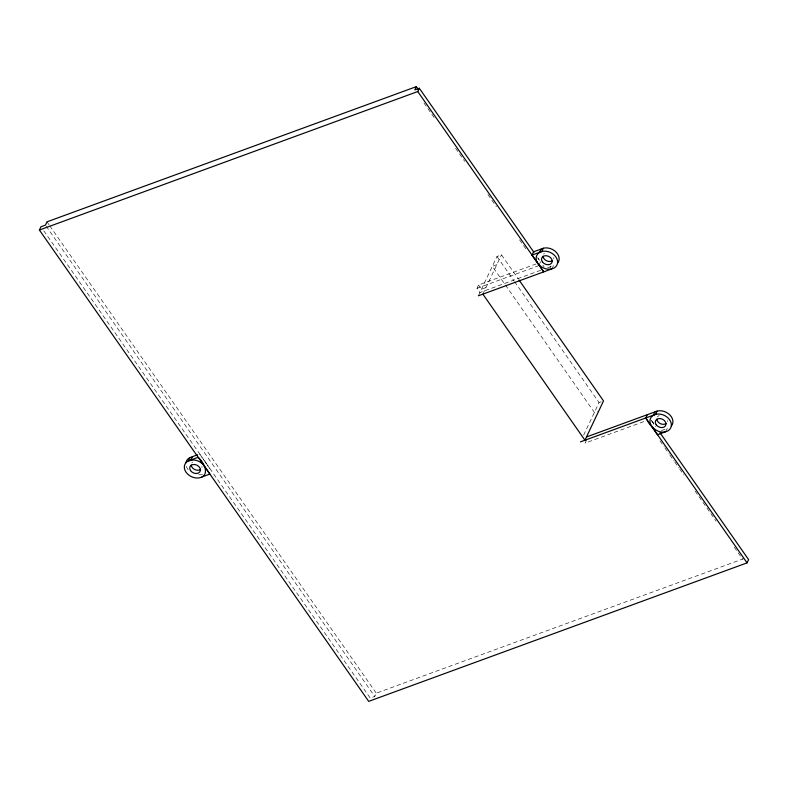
<?xml version="1.0" encoding="UTF-8"?>
<svg xmlns="http://www.w3.org/2000/svg" width="788" height="788" viewBox="0 0 788 788"><rect width="100%" height="100%" fill="white"/><g stroke="black" fill="none" stroke-linecap="round" stroke-linejoin="round"><path stroke-width="0.59" stroke-dasharray="3.94 2.96" d="M540.696 270.274L479.941 292.515L476.996 288.29L478.543 285.01L535.958 264M478.395 295.786L496.972 256.484L501.464 254.839L518.356 279.021M482.877 294.141L501.464 254.839M539.573 263.822L540.598 261.636M549.857 268.176L550.891 265.999M551.708 268.944L553.511 265.635A11.18 8.51 25.3 0 0 555.786 264.689M43.773 230.795L370.242 698.099L374.733 696.454L376.28 693.174L744.502 558.387M601.283 401.752L599.038 402.57L583.553 435.321L585.799 434.503M586.686 439.812L585.139 443.083L646.002 420.802M665.486 431.804L667.288 428.495A11.18 8.51 25.3 0 0 668.854 427.923M496.814 264.669L492.323 266.305L594.388 412.4L597.757 411.169M476.996 288.29L537.849 266.009M485.979 287.59L481.488 289.235L478.543 285.01M547.562 267.753L553.255 265.674M661.349 430.612L667.032 428.534M651.4 420.418L653.833 423.777M537.613 257.558L538.962 259.469M199.719 454.026L211.44 470.791M538.125 258.326L539.524 260.345M542.932 265.211L544.114 266.896M651.568 420.713L655.793 426.751M423.954 102.982L434.503 118.082M455.592 148.272L464.733 161.353M487.93 194.557L496.371 206.633M519.568 239.847L527.31 250.919M660.019 440.866L664.225 446.885M664.924 447.889L669.13 453.908M669.83 454.912L674.035 460.931M674.735 461.935L678.941 467.954M679.64 468.959L683.846 474.977M695.055 491.022L716.075 521.114M734.298 547.197L742.71 559.234M496.972 256.484L513.865 280.666M514.564 281.671L599.038 402.57M46.985 221.842L49.102 224.876M49.802 225.88L376.28 693.174M46.137 226.126L374.733 696.454M652.74 422.329L654.01 424.151M205.038 461.699L206.476 463.935M543.631 254.11A5.585 4.255 25.3 0 1 544.419 253.293M553.787 257.627A5.585 4.255 25.3 0 1 553.688 258.76M657.409 416.96A5.585 4.255 25.3 0 1 659.26 415.581M667.564 420.487A5.585 4.255 25.3 0 1 667.466 421.619M191.819 462.881A5.585 4.255 25.3 0 1 192.607 462.064M201.984 466.407A5.585 4.255 25.3 0 1 201.876 467.54M202.526 474.159A11.18 8.51 25.3 0 1 198.182 474.76M188.194 469.737A11.18 8.51 25.3 0 1 186.165 465.925"/><path stroke-width="1.18" d="M660.009 432.789L748.6 559.598L747.054 562.868L368.695 701.369L39.4 230.037L40.946 226.767L45.438 225.122L46.985 221.842L416.359 86.631L418.467 89.645M197.552 454.814L189.957 457.601L188.401 460.872A11.18 8.51 25.3 0 0 185.85 471.913A11.18 8.51 25.3 0 0 199.325 477.873C210.77 475.538 203.737 462.024 198.172 457.296L188.401 460.872L193.513 459.956A11.18 8.51 25.3 0 1 203.491 464.969L209.894 474.071L201.925 476.986M190.814 460.113L192.361 456.833M416.359 86.631L414.813 89.901L419.305 88.256L533.9 252.288M39.4 230.037L417.758 91.536L419.305 88.256M417.758 91.536L543.74 271.86L532.028 255.095L533.575 251.815L543.346 248.24A11.18 8.51 25.3 0 1 556.249 252.249A11.18 8.51 25.3 0 1 557.559 263.212M532.028 255.095L541.789 251.52A11.18 8.51 25.3 0 1 555.599 256.573A11.18 8.51 25.3 0 1 554.24 267.959C548.409 271.052 540.775 268.166 537.416 262.749A11.18 8.51 25.3 0 1 537.741 253.943L539.514 252.465L541.07 249.195M543.346 248.24L541.789 251.52L539.514 252.465M747.054 562.868L645.805 417.955L647.352 414.675M665.486 431.804L657.527 434.72L651.193 425.599A11.18 8.51 25.3 0 1 651.528 416.803L653.301 415.325L654.848 412.055M671.337 426.072A11.18 8.51 25.3 0 0 670.027 415.109A11.18 8.51 25.3 0 0 657.123 411.1L655.577 414.38L653.301 415.325M478.395 295.786L551.708 268.944M586.489 436.956L657.123 411.1M580.46 441.871L655.577 414.38A11.18 8.51 25.3 0 1 669.376 419.433A11.18 8.51 25.3 0 1 668.017 430.819C658.305 435.774 649.716 425.727 645.805 417.955M519.056 280.026L603.519 400.925L584.942 440.226L482.877 294.141M552.437 260.592A5.585 4.255 25.3 0 1 546.655 260.818A5.585 4.255 25.3 0 1 543.06 256.258M666.215 423.451A5.585 4.255 25.3 0 1 660.442 423.668A5.585 4.255 25.3 0 1 656.847 419.108M200.625 469.372A5.585 4.255 25.3 0 1 194.853 469.589A5.585 4.255 25.3 0 1 191.257 465.028M185.948 462.812A11.18 8.51 25.3 0 1 189.957 457.601M542.39 261.862A5.585 4.255 25.3 0 0 551.679 263.044A5.585 4.255 25.3 0 0 546.567 255.736A5.585 4.255 25.3 0 0 542.39 261.862M656.168 424.712A5.585 4.255 25.3 0 0 665.456 425.904A5.585 4.255 25.3 0 0 660.344 418.595A5.585 4.255 25.3 0 0 656.168 424.712M190.578 470.633A5.585 4.255 25.3 0 0 199.866 471.825A5.585 4.255 25.3 0 0 194.764 464.516A5.585 4.255 25.3 0 0 190.578 470.633"/></g></svg>
